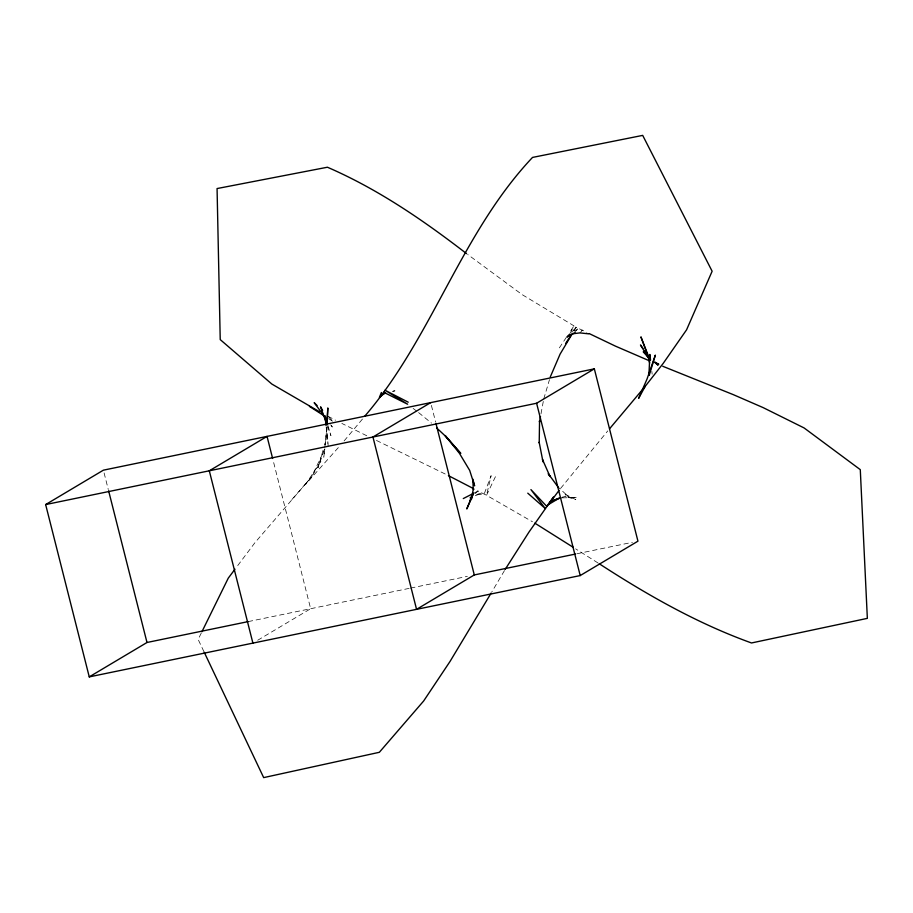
<?xml version="1.0" encoding="UTF-8"?>
<svg xmlns="http://www.w3.org/2000/svg" width="913" height="913" viewBox="0 0 913 913"><rect width="100%" height="100%" fill="white"/><g stroke="black" fill="none" stroke-linecap="round" stroke-linejoin="round"><path stroke-width="0.68" stroke-dasharray="4.57 3.42" d="M328.178 446.126L326.808 427.341L325.096 447.587M326.843 427.067L326.215 439.347L324.651 444.757M324.606 449.048L323.784 457.185L324.902 448.956M324.743 447.69L326.808 427.341M540.998 413.806L543.509 400.259M323.099 450.155L318.032 467.718L323.932 450.896L311.664 476.871L255.092 542.482L235.828 568.103M543.76 398.913L549.5 379.591M495.439 476.7L486.526 495.291L532.462 521.757M201.282 633.051L198.144 639.442L204.215 652.236M570.123 333.234L573.98 325.873L522.11 294.602L467.673 254.465M504.478 570.579L491.81 591.955M573.946 330.94L576.137 327.288L586.876 332.366M573.878 330.757L576.137 327.288L573.98 325.873L569.358 332.823M559.361 347.864L566.277 337.445M560.65 488.352L607.738 430.925M362.45 419.056L343.802 441.299M291.875 499.537L311.664 476.871L320.862 461.373L305.741 484.152L339.453 446.331M579.949 332.891L582.483 330.107L580.075 331.02M571.561 332.184L576.137 327.288M573.821 332.846L578.716 328.201L575.521 330.62M475.08 493.602L478.047 491.046L486.526 495.291L491.114 475.684L484.164 494.013L475.274 494.96L481.756 492.986L475.296 495.691M257.717 640.241L310.648 608.709L272.976 459.832M474.361 492.929L478.047 491.046L472.649 488.17M562.34 497.323L566.174 495.964L562.248 497.129M392.362 391.494L394.987 390.832L390.775 391.369M248.233 621.593L409.115 588.394M410.496 588.109L467.365 576.365M576.925 553.757L632.401 542.311M562.351 497.847L577.267 497.551L567.989 497.197L575.863 499.673L564.805 494.024L569.655 497.756L558.105 487.063M656.595 363.785L659.06 364.778M654.883 362.027L659.939 364.367M376.453 440.443L446.058 474.429M366.775 435.763L341.85 423.415M328.075 416.271L335.539 420.22M654.632 362.21L659.209 364.926M598.038 562.99L575.635 548.839M328.634 418.69L333.428 421.76M654.53 361.468L659.14 364.458M413.121 408.408L417.515 411.763M418.622 412.596L431.529 423.13M654.872 362.986L657.988 365.554M654.804 362.347L659.003 366.204M328.623 416.99L332.469 420.813M330.654 424.807L332.298 427.022L330.917 424.648M327.63 426.462L330.928 435.627L327.778 425.116M431.393 405.383L435.581 421.92M104.093 472.923L108.27 489.471M651.836 371.363L652.156 374.17M326.169 426.907L327.893 443.376"/><path stroke-width="1.37" d="M648.903 375.22L649.873 354.461L650.535 360.087M326.98 424.34L327.824 407.951L326.957 424.568M540.496 416.511L539.492 421.932L539.56 420.722L539.206 442.908L539.172 442.269L542.995 461.841L542.505 459.536L550.025 476.529L548.234 473.642L558.105 487.063M473.333 489.037L471.759 496.969L466.783 508.952L473.562 493.385M649.246 375.266L655.351 355.123L647.009 379.1L638.598 398.376L645.251 386.279L663.169 363.431L686.576 329.821L712.129 271.241L642.695 135.386L532.519 157.424C461.076 233.1 432.351 337.445 364.915 416.02M381.394 392.487L379.386 397.383L384.898 393.012M550.265 377.012L560.091 354.118L572.485 333.382M473.55 493.18L470.149 500.381L471.861 498.578M201.91 631.773L228.284 578.123L234.983 569.21M505.197 569.37L528.992 532.051L553.54 497.06L546.761 506.361L530.932 489.596L545.266 508.53L527.771 493.168M491.114 593.119L450.041 661.434L423.632 701.013L379.34 752.301L263.674 777.614L204.215 652.236M565.626 343.482L571.629 334.226M558.996 490.475L548.462 504.569L559.635 497.905L550.87 501.385L561.073 497.779M645.251 386.279L609.553 428.79M569.735 334.147L566.984 337.08L570.191 334.66M470.115 497.859L472.101 496.158M45.65 504.569L103.386 470.172L594.34 368.852L637.947 541.169L580.212 575.567L89.257 676.887L45.65 504.569L536.604 403.249L594.34 368.852M383.974 392.91L381.862 394.165L385.8 393.161M430.696 402.622L372.949 437.019L416.556 609.336L474.292 574.939L575.544 554.043M89.257 676.887L146.993 642.49L248.233 621.593M463.279 498.578L471.895 494.184M575.247 332.857L572.839 333.77L579.949 332.891L588.68 333.85M662.747 366.273L733.242 394.621L763.108 407.597L804.079 427.935L860.286 469.647L867.35 618.363L751.502 642.969C697.338 623.453 647.34 595.002 599.213 563.732M649.177 360.703L615.453 346.141L589.182 333.565M383.734 392.27L407.62 404.231L385.012 390.228L408.225 402.188M448.409 475.627L472.649 488.17M466.543 253.62C423.164 220.17 377.891 189.094 327.425 167.227L217.066 188.557L220.227 339.602L271.846 384.053L319.367 411.66M534.824 523.138L573.284 547.355M309.416 406.399L325.028 416.385M646.404 354.632L643.254 351.745L649.691 359.083M436.676 427.946L444.905 435.638L460.78 453.419L445.179 435.558L459.376 453.247L469.681 470.389L474.6 485.853L472.797 479.097L473.288 489.562M317.073 405.532L314.186 402.667L324.891 417.058M642.935 348.367L640.481 344.966L649.885 360.395M644.578 350.626L646.21 352.897M322.62 410.394L320.554 406.833L326.215 422.536M648.572 356.39L640.915 336.874L648.47 357.474L649.622 363.054M326.203 419.866L325.017 415.917L326.021 425.526M536.604 403.249L580.212 575.567M435.923 423.301L474.292 574.939M272.622 458.452L267.041 436.391L209.305 470.8L252.901 643.117M108.624 490.84L146.993 642.49"/></g></svg>
